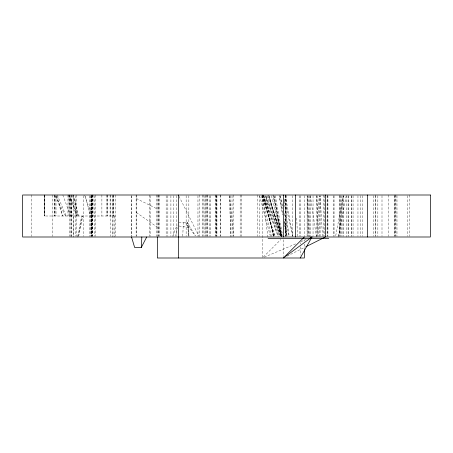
<?xml version="1.0" encoding="UTF-8"?>
<svg xmlns="http://www.w3.org/2000/svg" width="453" height="453" viewBox="0 0 453 453"><rect width="100%" height="100%" fill="white"/><g stroke="black" fill="none" stroke-linecap="round" stroke-linejoin="round"><path stroke-width="0.34" stroke-dasharray="2.27 1.7" d="M316.449 236.998L316.477 195.702M182.74 236.307L183.363 222.44M316.992 236.302L319.201 195.702L319.24 236.302M338.668 236.302L343.38 195.702L335.605 236.313M338.363 236.998L346.352 195M175.645 236.341L177.293 227.774M77.503 236.998L81.704 216.002M78.273 236.324L82.338 216.002M78.663 236.324L82.729 216.002M172.616 236.37L177.129 224.971M263.352 256.998L280.849 239.501M287.111 256.121L305.917 246.715M264.286 257.179L295.866 243.816M301.024 241.636L306.183 239.456M115.351 216.002L44.388 216.002L44.388 195M178.788 222.44L187.134 222.44L195.475 235.837M179.009 226.007L188.352 227.48L188.963 236.319M136.347 198.499L157.35 208.997M136.347 212.502L157.35 227.202M185.419 222.44L195.368 235.883M65.555 216.002L54.705 195L54.705 216.002M178.975 196.251L199.037 236.375M69.015 216.002L69.015 195L78.001 216.002L73.346 195L73.346 236.998M57.259 195L66.149 216.002M263.657 195.656L279.376 236.341M264.824 195.656L280.356 236.341L265.809 195.656L281.058 236.341M262.802 195L278.402 236.341M263.046 195.656L278.017 236.341M69.02 195L76.693 216.002M62.848 195L70.521 216.002M267.185 195.656L281.76 236.341M91.987 216.002L84.654 195L90.594 216.002M281.993 236.998L268.386 195.668L281.307 236.336L268.742 195M262.247 195.668L275.084 236.998M262.168 195L274.88 236.336M268.94 195.679L281.245 236.998M262.361 195.679L274.15 236.998M56.761 195.679L62.565 216.002L56.008 195L56.008 216.002M259.58 195.679L270.379 236.324M271.392 195.679L281.981 236.324L272.604 195.69M263.482 195L273.98 236.324M73.346 195L78.618 216.002M261.415 195.634L271.557 236.998M188.352 227.48L187.134 222.44L188.918 236.307M263.646 195.679L273.51 236.998L265.752 195.69M284.303 199.133L293.029 236.998M282.61 206.019L280.226 195L282.536 208.771M284.246 213.59L289.15 236.313M273.601 195L282.032 236.313M282.542 212.904L279.167 195.69L282.576 214.965M284.297 221.851L287.134 236.313L284.269 219.099M273.731 195.69L281.607 236.998M285.35 195.69L292.904 236.313M275.271 195.69L282.615 235.622M72.412 195L76.195 216.002M284.286 224.609L286.358 236.313M274.308 195.69L281.483 236.313M310.316 195.702L316.341 236.302M284.241 201.302L289.201 236.302M262.44 195.702L267.95 236.998M69.445 195L72.191 216.002M68.443 195L71.189 216.002M229.326 195.702L233.793 236.302M322.485 236.302L320.101 195.702L320.107 236.302M316.517 195.702L318.901 236.302M309.065 236.998L307.123 195.702L307.089 236.302M296.721 218.103L297.508 236.302M229.275 195.702L231.007 236.998M409.348 195L409.348 236.302M407.366 195.702L407.366 236.302M396.987 195.702L396.987 236.302M395.922 195L395.922 236.302M395.446 195L395.446 236.302M394.269 195.702L394.353 236.302M394.223 195L394.223 236.302M388.351 195L388.351 236.302M381.998 195.702L381.998 236.302M377.847 195.702L377.847 236.302M375.718 195.702L375.718 236.302M375.52 195L375.52 236.302M373.363 195.702L373.363 236.302M362.791 195.702L362.791 236.302M360.831 195.702L360.831 236.302M357.955 195.702L357.955 236.302M353.063 195.702L353.063 236.302M351.579 195.702L351.579 236.302M351.335 195.702L351.335 236.302M348.691 195.702L348.691 236.302M348.091 195.702L348.091 236.302M346.352 195.702L346.352 236.998M343.651 195.702L343.651 236.302M342.949 195.702L342.949 236.302M341.46 195.702L341.46 236.302M340.486 195.702L340.486 236.302M339.943 195L339.943 236.302M339.795 195.702L339.795 236.302M334.048 195.702L334.048 236.302M333.453 195.702L333.453 236.302M327.921 195.702L327.921 236.302M327.559 195L327.559 236.302M327.106 195.702L327.106 236.302M324.223 195.702L324.223 236.302M323.255 195L323.255 236.302M317.847 195.702L317.847 236.302M313.046 195.702L313.046 236.302M310.209 195.702L310.209 236.302M309.218 195.702L309.218 236.302M308.148 195.702L308.148 236.302M307.434 195.702L307.434 236.302M304.348 195.702L304.348 236.302M304.348 239.801L304.348 241.2M304.348 244.003L304.348 248.901M300.226 195.702L300.226 236.302M300.226 242.598L300.226 244.003M300.226 246.8L300.226 255.198M299.597 195.702L299.597 236.302M292.831 195.702L292.831 236.302M286.081 195.702L286.081 236.302M285.962 195L286.002 236.302M285.639 195L285.639 236.302M285.22 195L285.22 236.302M283.351 239.801L283.351 256.602M262.349 195.634L262.349 258M259.399 195.702L259.399 236.302M257.61 195L257.61 236.302M241.347 195L241.347 236.302M240.158 195L240.158 236.302M233.301 195L233.301 236.302M232.049 195.702L232.049 236.302M230.849 195.702L230.849 236.302M220.775 195L220.775 236.302M220.351 195L220.351 236.302M216.93 195.702L216.93 236.302M216.676 195L216.676 236.302M216.149 195.702L216.149 236.302M215.922 195L215.922 236.302M215.254 195L215.254 236.302M210.486 195.702L210.486 236.302M209.847 195.702L209.847 236.302M207.468 195L207.468 236.302M207.095 195L207.095 236.302M206.404 195L206.404 236.302M205.135 195L205.135 236.302M204.971 195.702L204.971 236.302M203.142 195L203.086 236.302M202.701 195L202.701 236.302M199.348 195L199.348 236.302M197.961 195.702L197.961 236.302M188.85 195.702L188.85 236.302M186.138 195.702L186.138 236.302M176.738 195.702L176.738 236.302M173.782 195.702L173.742 236.302M170.906 195.702L170.906 236.302M167.848 195.702L167.848 236.302M166.155 195.702L166.155 236.302M159.592 195L159.592 236.302M158.793 195L158.793 236.302M158.324 195L158.324 236.302M157.35 195L157.35 236.302M156.313 195L156.313 236.302M150.136 195.702L150.136 236.302M149.382 195L149.382 236.302M136.347 195L136.347 236.302M136.127 195L136.132 236.302M131.54 195.702L131.54 236.302M131.438 195.702L131.438 236.302M115.351 195L115.351 236.302M114.366 216.002L114.366 236.998M113.488 195L113.488 216.002M113.386 195L113.386 216.002M112.956 195.702L112.956 236.302M112.905 216.002L112.905 236.998M112.429 195L112.429 216.002M110.725 195L110.725 236.302M110.102 195L110.102 216.002M107.463 195L107.463 216.002M107.378 195L107.378 216.002M106.738 195L106.738 216.002M101.885 195L101.885 216.002M95.192 195L95.192 236.302M94.349 195.702L94.428 236.302M93.052 195L93.052 216.002M92.746 195L92.746 236.302M92.446 195L92.446 236.302M92.078 195L92.078 236.302M91.942 195L91.942 236.302M91.489 195.702L91.432 236.302M91.302 195L91.246 236.302L91.155 195M91.07 195.702L91.07 236.302M90.572 195.702L90.572 236.302M89.49 195.702L89.49 236.302M83.748 195.702L83.748 236.302M76.257 195L76.257 236.302M75.651 195.702L75.651 236.302M73.482 216.002L73.482 236.998M71.189 195L71.189 236.302M71.07 195L71.07 236.998M70.968 195L70.968 236.302M69.643 195L69.643 236.302M67.967 195L67.967 216.002M55.028 195L55.028 216.002M54.507 195L54.507 216.002M52.35 195L52.35 236.302M44.711 195L44.711 216.002M44.592 195L44.592 216.002M44.485 195L44.485 216.002M31.348 195L31.348 236.302"/><path stroke-width="0.68" d="M131.54 236.998L134.649 247.502L141.291 247.502L141.829 236.998M141.291 247.502L146.71 236.998M300.226 258L311.981 236.998L310.69 237.548M304.348 236.998L283.351 258L311.981 236.998M306.545 246.404L325.35 236.998L325.35 195M268.097 238.403L328.804 238.403M367.349 195L367.349 236.998M310.498 236.998L310.498 238.403M304.348 249.597L304.348 258L157.35 258L157.35 236.998M295.65 195L295.65 236.998M283.351 195L283.351 236.998M178.352 195L178.352 258M430.35 195L22.65 195L22.65 236.998L430.35 236.998L430.35 195"/></g></svg>
